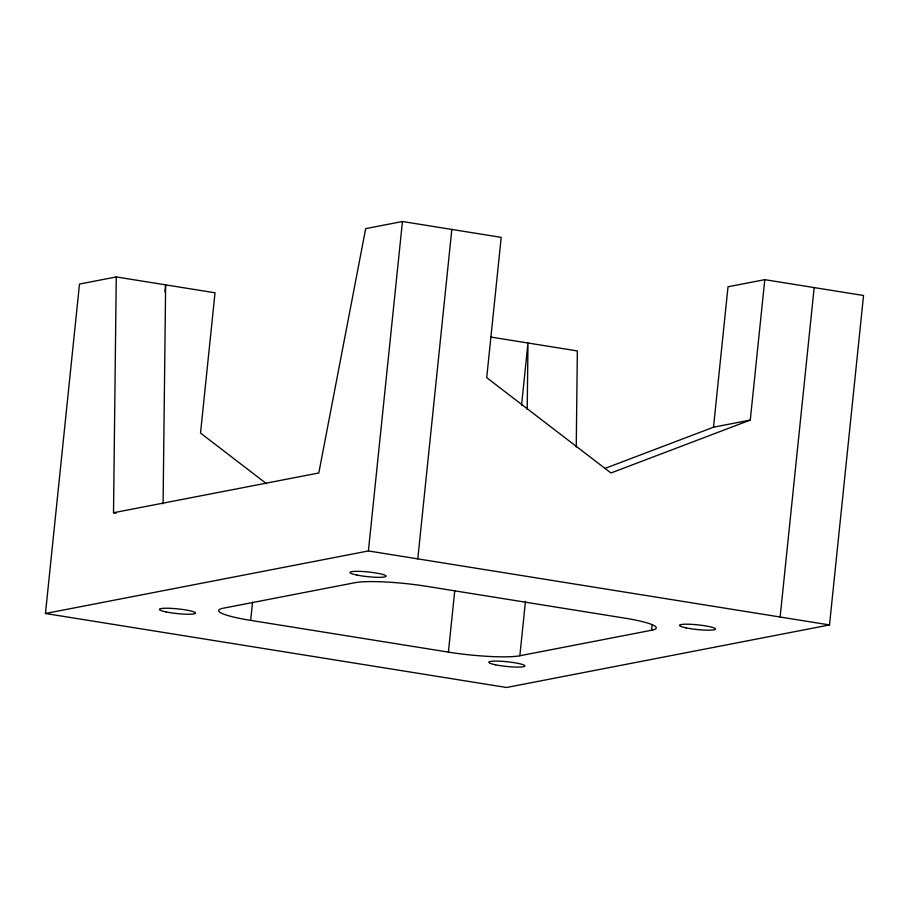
<?xml version="1.0" encoding="UTF-8"?>
<svg xmlns="http://www.w3.org/2000/svg" width="909" height="909" viewBox="0 0 909 909"><rect width="100%" height="100%" fill="white"/><g stroke="black" fill="none" stroke-linecap="round" stroke-linejoin="round"><path stroke-width="1.36" d="M116.261 513.176L113.511 512.733L116.261 276.938L215.024 292.789L200.525 433.07L266.564 483.747M163.086 503.722L165.643 284.858L164.915 291.925M527.209 409.38L527.981 343.011L521.561 405.153M576.238 446.955L577.363 350.942L490.951 337.069M604.701 468.521L713.508 427.196L728.018 286.778L764.787 279.665L863.55 295.505L829.508 624.938L506.552 687.488L45.45 613.495L79.492 284.062L116.261 276.938M652.185 624.665L651.605 630.244L519.846 655.764A54.37 7.102 5.9 0 1 448.41 652.117L250.668 620.381L252.543 602.235M45.45 613.495L368.406 550.945L402.448 221.512L501.211 237.363L486.713 377.644L610.95 472.987L750.277 420.072L764.787 279.665M417.788 558.865L451.83 229.432M448.41 652.117L454.75 590.68M519.846 655.764L525.47 601.315M780.127 617.018L814.169 287.585M402.448 221.512L365.679 228.636L318.809 472.975L113.511 512.733M713.508 427.196L750.277 420.072M368.406 550.945L829.508 624.938M651.605 630.244A54.37 7.102 5.9 0 0 624.29 618.052L426.548 586.316A54.37 7.102 5.9 0 0 355.112 582.669L223.341 608.189A54.37 7.102 5.9 0 0 250.668 620.381M166.108 611.927A18.123 2.363 5.9 0 0 195.276 613.427A18.123 2.363 5.9 0 0 171.028 608.36A18.123 2.363 5.9 0 0 166.108 611.927M495.53 664.797A18.123 2.363 5.9 0 0 524.698 666.286A18.123 2.363 5.9 0 0 500.45 661.229A18.123 2.363 5.9 0 0 495.53 664.797M686.125 627.88A18.123 2.363 5.9 0 0 715.292 629.38A18.123 2.363 5.9 0 0 691.045 624.324A18.123 2.363 5.9 0 0 686.125 627.88M356.703 575.022A18.123 2.363 5.9 0 0 385.87 576.511A18.123 2.363 5.9 0 0 361.623 571.454A18.123 2.363 5.9 0 0 356.703 575.022"/></g></svg>
